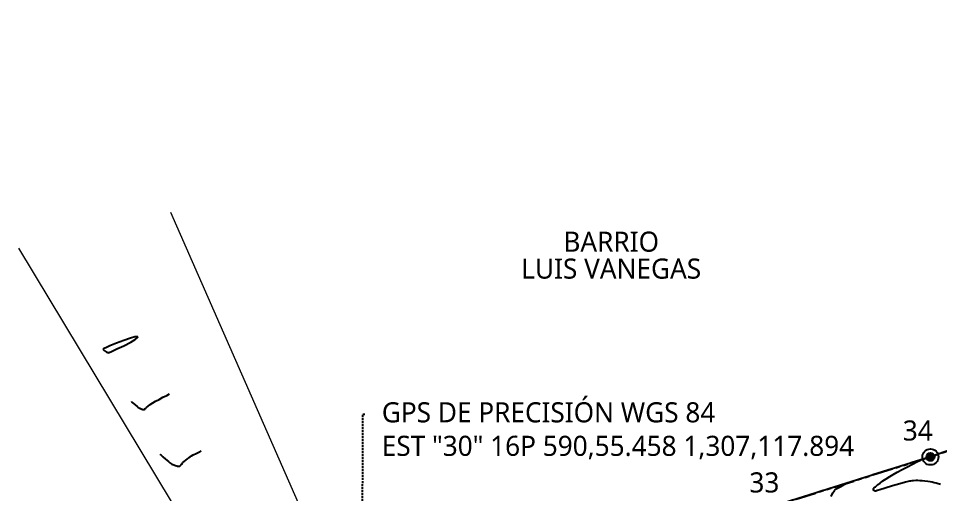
# Model space of a CAD drawing. Header units: millimetres. Extents: x 86 to 591881, y 99 to 1307229.
# Drawn here: x 590513 to 590627.7, y 1307136.3 to 1307195.6 of the extents above; entities that cross this region are included whole.
import ezdxf
from ezdxf import colors
from ezdxf.entities.mleader import LeaderData, LeaderLine
from ezdxf.enums import TextEntityAlignment as Align
from ezdxf.math import Vec2, Vec3

# ---------------------------------------------------------------- set-up
doc = ezdxf.new("R2010")
doc.units = ezdxf.units.MM
doc.linetypes.add('DASHED2', pattern=[0.375, 0.25, -0.125])
doc.linetypes.add('PHANTOM', pattern=[2.5, 1.25, -0.25, 0.25, -0.25, 0.25, -0.25])
for name, color, linetype, lineweight in [('_BORDILLOS Y CUNETAS', 252, 'Continuous', 20), ('_TEXTO', 3, 'Continuous', 25), ('COTAS', 40, 'Continuous', 5)]:
    doc.layers.add(name, color=color, linetype=linetype, lineweight=lineweight)
for name, color, linetype in [('_MOJONES', 1, 'Continuous'), ('_PUNTOS TOPOGRAFICOS', 1, 'Continuous'), ('C-PROP-LINE', 230, 'Continuous'), ('C-TOPO-MAJR', 9, 'Continuous'), ('C-TOPO-MINR', 8, 'Continuous'), ('Perimetro', 7, 'Continuous'), ('Plano', 7, 'Continuous')]:
    doc.layers.add(name, color=color, linetype=linetype)
doc.styles.add('ST - ETIQUETAS', font='', dxfattribs={"height": 2.5})
doc.styles.get('ST - ETIQUETAS').set_extended_font_data('Roboto Thin')

# ---------------------------------------------------------------- blocks, each defined once
blk = doc.blocks.new('_Open90')
at = {"color": 0, "linetype": 'ByBlock', "lineweight": -2}
for p, q in [((-0.5, 0.5), (0, 0)), ((0, 0), (-1, 0)), ((0, 0), (-0.5, -0.5))]:
    blk.add_line(p, q, dxfattribs=at)
blk = doc.blocks.new('*X1')
for p, q in [((69.629, 22.969), (69.871, 22.969)), ((69.5, 22.75), (70, 22.75)), ((69.502, 22.781), (69.998, 22.781)), ((69.502, 22.719), (69.998, 22.719)), ((69.508, 22.812), (69.992, 22.812)), ((69.508, 22.688), (69.992, 22.688)), ((69.518, 22.844), (69.982, 22.844)), ((69.518, 22.656), (69.982, 22.656)), ((69.533, 22.875), (69.967, 22.875)), ((69.533, 22.625), (69.967, 22.625)), ((69.555, 22.906), (69.945, 22.906)), ((69.555, 22.594), (69.945, 22.594)), ((69.585, 22.938), (69.915, 22.938)), ((69.585, 22.562), (69.915, 22.562)), ((69.629, 22.531), (69.871, 22.531))]:
    blk.add_line(p, q)
blk = doc.blocks.new('Drill Hole')
at = {"color": 0, "linetype": 'ByBlock', "lineweight": -2}
for radius in [0.05, 0.025]:
    blk.add_circle((0, 0), radius, dxfattribs=at)
at = {"color": 0, "linetype": 'ByBlock', "lineweight": -2, "xscale": 0.1000000000000227, "yscale": 0.1000000000000227, "zscale": 0.1000000000000227}
blk.add_blockref('*X1', (-6.975, -2.275), dxfattribs=at)
blk = doc.blocks.new('*U51', base_point=(590555.4584, 1307117.894, 460.616))
at = {"layer": '_PUNTOS TOPOGRAFICOS', "color": 2, "linetype": 'ByBlock', "lineweight": -2, "xscale": 20, "yscale": 20, "zscale": 20}
blk.add_blockref('Drill Hole', (590555.4584, 1307117.894, 460.616), dxfattribs=at)
blk = doc.blocks.new('*U98', base_point=(590626.458, 1307141.007, 459.466))
at = {"layer": '_PUNTOS TOPOGRAFICOS', "color": 2, "linetype": 'ByBlock', "lineweight": -2, "xscale": 20, "yscale": 20, "zscale": 20}
blk.add_blockref('Drill Hole', (590626.458, 1307141.007, 459.466), dxfattribs=at)

msp = doc.modelspace()

# ---------------------------------------------------------------- hatches: boundary and pattern name
at = {"layer": '_MOJONES'}
h = msp.add_hatch(color=5, dxfattribs=at)
h.dxf.hatch_style = 1
h.paths.add_polyline_path([(590626.26, 1307141.46, 0.297664), (590625.96, 1307141.01, 0.541231), (590626.66, 1307140.55), (590626.46, 1307141.01)])
h.paths.add_polyline_path([(590626.26, 1307141.46), (590626.46, 1307141.01), (590626.93, 1307141.18, 0.43503)])
h.paths.add_polyline_path([(590626.96, 1307141.01, 0.085961), (590626.93, 1307141.18), (590626.46, 1307141.01), (590626.66, 1307140.55, 0.297664)])

# ---------------------------------------------------------------- linework, layer by layer
at = {"layer": 'C-PROP-LINE', "color": 242, "linetype": 'PHANTOM', "lineweight": 30, "ltscale": 2}
msp.add_polyline3d([(590770.61, 1307195.56, 0), (590758.84, 1307190.63, 0), (590723.27, 1307176.59, 0), (590706.23, 1307169.71, 0), (590701.63, 1307167.29, 0), (590694.69, 1307164.35, 0), (590675.33, 1307157.47, 0), (590657.48, 1307151.49, 0), (590649.9, 1307149.16, 0), (590644.43, 1307147.3, 0), (590626.46, 1307141.01, 0), (590607.65, 1307135.1, 0), (590589.28, 1307128.8, 0), (590569.91, 1307123.06, 0), (590555.46, 1307117.89, 0), (590558.14, 1307111.78, 0), (590566.25, 1307095.47, 0), (590568.28, 1307091.7, 0), (590572.46, 1307083.74, 0), (590579.2, 1307069.2, 0), (590585.24, 1307057.75, 0), (590599.68, 1307029.14, 0), (590607.38, 1307013.69, 0)], dxfattribs=at)
at = {"layer": 'C-PROP-LINE', "color": 4, "linetype": 'Continuous', "lineweight": 25}
msp.add_polyline3d([(590644.43, 1307147.3, 0), (590626.46, 1307141.01, 0), (590607.65, 1307135.1, 0), (590606.04, 1307134.55, 0), (590610.92, 1307125.12, 0), (590613.01, 1307121.08, 0), (590613.95, 1307121.44, 0), (590613.5, 1307123.36, 0), (590613.53, 1307125.33, 0), (590614.04, 1307127.23, 0), (590614.86, 1307128.75, 0), (590615.8, 1307129.89, 0), (590617.36, 1307131.1, 0), (590618.93, 1307131.81, 0), (590620.62, 1307132.18, 0), (590622.1, 1307132.2, 0), (590623.51, 1307132.08, 0), (590625.06, 1307132.05, 0), (590627.39, 1307132.25, 0), (590629.3, 1307132.61, 0)], dxfattribs=at)
at = {"layer": 'C-TOPO-MAJR', "color": 40, "linetype": 'Continuous', "lineweight": -3, "elevation": 459.5}
for points in [[(590527.06, 1307147.89), (590527.09, 1307147.86), (590527.17, 1307147.8), (590527.31, 1307147.67), (590527.53, 1307147.49), (590527.77, 1307147.28), (590527.88, 1307147.19), (590527.96, 1307147.14), (590528.03, 1307147.09), (590528.11, 1307147.06), (590528.18, 1307147.02), (590528.26, 1307146.99), (590528.34, 1307146.97), (590528.42, 1307146.95), (590528.49, 1307146.93), (590528.55, 1307146.93), (590528.61, 1307146.93), (590528.67, 1307146.93), (590528.74, 1307146.97), (590528.79, 1307147.04), (590528.84, 1307147.09), (590528.92, 1307147.16), (590529.13, 1307147.32), (590529.41, 1307147.53), (590529.72, 1307147.74), (590530.05, 1307147.94), (590530.5, 1307148.17), (590530.99, 1307148.43), (590531.45, 1307148.66), (590531.8, 1307148.84)], [(590627.73, 1307137.57), (590627.58, 1307137.62), (590627.42, 1307137.67), (590627.19, 1307137.74), (590626.91, 1307137.8), (590626.68, 1307137.85), (590626.42, 1307137.9), (590626.12, 1307137.95), (590625.78, 1307137.99), (590625.43, 1307138.03), (590625.13, 1307138.05), (590624.88, 1307138.06), (590624.64, 1307138.06), (590624.36, 1307138.05), (590624.13, 1307138.03), (590623.98, 1307138.01), (590623.84, 1307137.99), (590623.69, 1307137.96), (590623.37, 1307137.87), (590622.66, 1307137.66), (590621.75, 1307137.4), (590620.85, 1307137.14), (590620.15, 1307136.93), (590619.87, 1307136.85), (590619.8, 1307136.82), (590619.75, 1307136.79), (590619.66, 1307136.76), (590619.57, 1307136.77), (590619.5, 1307136.79), (590619.44, 1307136.84), (590619.4, 1307136.9), (590619.39, 1307136.98), (590619.4, 1307137.08), (590619.44, 1307137.14), (590619.48, 1307137.18), (590619.52, 1307137.23), (590619.61, 1307137.31), (590619.79, 1307137.46), (590619.93, 1307137.57), (590620.19, 1307137.76), (590620.55, 1307138.02), (590620.96, 1307138.3), (590621.41, 1307138.58), (590621.81, 1307138.81), (590622.34, 1307139.1), (590622.95, 1307139.43), (590623.6, 1307139.77), (590624.22, 1307140.09), (590624.78, 1307140.39), (590625.22, 1307140.62)]]:
    msp.add_lwpolyline(points, dxfattribs=at)
at = {"layer": 'C-TOPO-MINR', "color": 44, "linetype": 'Continuous', "lineweight": -3, "elevation": 459.75}
msp.add_lwpolyline([(590527.85, 1307155.94), (590527.83, 1307155.96), (590527.73, 1307155.97), (590527.47, 1307155.93), (590526.94, 1307155.78), (590526.1, 1307155.5), (590525.2, 1307155.15), (590524.38, 1307154.82), (590523.88, 1307154.59), (590523.64, 1307154.48), (590523.56, 1307154.43), (590523.54, 1307154.41), (590523.55, 1307154.39), (590523.57, 1307154.34), (590523.66, 1307154.26), (590523.81, 1307154.16), (590523.91, 1307154.1), (590523.98, 1307154.06), (590524.05, 1307154.03), (590524.12, 1307154), (590524.19, 1307153.99), (590524.24, 1307153.98), (590524.3, 1307154), (590524.57, 1307154.12), (590525.25, 1307154.44), (590526.13, 1307154.85), (590526.99, 1307155.3), (590527.53, 1307155.62), (590527.78, 1307155.81), (590527.85, 1307155.9), (590527.85, 1307155.94)], close=True, dxfattribs=at)
at = {"layer": 'C-TOPO-MINR', "color": 44, "linetype": 'Continuous', "lineweight": -3}
for points, elevation in [([(590530.58, 1307141.36), (590530.63, 1307141.32), (590530.75, 1307141.22), (590530.97, 1307141.03), (590531.3, 1307140.75), (590531.66, 1307140.43), (590531.85, 1307140.27), (590531.96, 1307140.2), (590532.08, 1307140.13), (590532.2, 1307140.07), (590532.32, 1307140.02), (590532.44, 1307139.97), (590532.56, 1307139.93), (590532.7, 1307139.9), (590532.79, 1307139.88), (590532.84, 1307139.88), (590532.89, 1307139.87), (590532.99, 1307139.87), (590533.07, 1307139.88), (590533.14, 1307139.9), (590533.19, 1307139.94), (590533.22, 1307139.98), (590533.25, 1307140.04), (590533.3, 1307140.11), (590533.36, 1307140.17), (590533.48, 1307140.3), (590533.64, 1307140.45), (590533.82, 1307140.61), (590534.03, 1307140.78), (590534.21, 1307140.92), (590534.37, 1307141.03), (590534.54, 1307141.14), (590534.75, 1307141.25), (590535.1, 1307141.42), (590535.47, 1307141.61), (590535.75, 1307141.75)], 459.25), ([(590614.11, 1307136.08), (590614.34, 1307136.53), (590614.44, 1307136.71), (590614.53, 1307136.84), (590614.61, 1307136.93), (590614.67, 1307136.99), (590614.73, 1307137.05), (590614.92, 1307137.14), (590615.31, 1307137.35), (590615.75, 1307137.58), (590616.08, 1307137.75)], 459.75)]:
    msp.add_lwpolyline(points, dxfattribs=dict(at, elevation=elevation))
at = {"layer": 'COTAS'}
msp.add_circle((590626.46, 1307141.01), 0.3, dxfattribs=at)
at = {"layer": 'Plano', "lineweight": 13}
for points in [[(590555.46, 1307117.89), (590531.96, 1307171.43)], [(590513.01, 1307166.97), (590545.28, 1307113.43), (590548.07, 1307107.07), (590556.38, 1307090.36), (590558.47, 1307086.48), (590562.5, 1307078.82), (590569.99, 1307057.35), (590576.01, 1307044.11), (590577.56, 1307029.06), (590553.39, 1307009.63)]]:
    msp.add_lwpolyline(points, dxfattribs=at)

# ---------------------------------------------------------------- block references
at = {"layer": '_MOJONES'}
msp.add_blockref('*U51', (590626.46, 1307141.01, 459.47), dxfattribs=at)
at = {"layer": '_PUNTOS TOPOGRAFICOS'}
msp.add_blockref('*U98', (590626.46, 1307141.01, 459.47), dxfattribs=at)

# ---------------------------------------------------------------- texts
at = {"layer": '_TEXTO', "style": 'ST - ETIQUETAS'}
for s, p in [('BARRIO', (590586.75, 1307166.54)), ('LUIS VANEGAS', (590586.75, 1307163.19))]:
    msp.add_text(s, height=2.5, dxfattribs=at).set_placement(p, align=Align.CENTER)
at = {"layer": 'Perimetro', "color": 3, "style": 'ST - ETIQUETAS'}
for s, p in [('34', (590623.02, 1307143.05)), ('33', (590603.94, 1307136.59))]:
    msp.add_text(s, height=2.5, dxfattribs=at).set_placement(p)

# ---------------------------------------------------------------- leaders
at = {"layer": '_BORDILLOS Y CUNETAS'}
ml = msp.add_multileader_mtext('Standard', dxfattribs=at)
ml.set_content('GPS DE PRECISIÓN WGS 84\\PEST "30" 16P 590,55.458 1,307,117.894', color=3, style='ST - ETIQUETAS')
ml.set_leader_properties(color=1, linetype='DASHED2')
ml.set_arrow_properties(name='OPEN90')
ml.build(insert=Vec2(0, 0))
ml.multileader.update_dxf_attribs({"text_right_attachment_type": 6, "dogleg_length": 0.36, "arrow_head_size": 2.5})
ctx = ml.context
ctx.base_point, ctx.char_height, ctx.arrow_head_size, ctx.plane_origin = Vec3(590556.21, 1307146.34), 2.5, 2.5, Vec3(590555.79, 1307119.14)
ctx.right_attachment = 6
notes = []
notes.append((ctx, [(1, (1, 1, 0), (590555.85, 1307146.34), (1, 0), 0.36, [(0, [(590555.79, 1307119.14)], 0, [])])]))
ctx.mtext.insert, ctx.mtext.flow_direction = Vec3(590558.21, 1307147.81), 5
for ctx, leaders in notes:
    for number, flags, end, landing, length, lines in leaders:
        leader = LeaderData()
        leader.index, (leader.has_last_leader_line, leader.has_dogleg_vector, leader.attachment_direction) = number, flags
        leader.last_leader_point, leader.dogleg_vector, leader.dogleg_length = Vec3(end), Vec3(landing), length
        for number, points, colour, breaks in lines:
            line = LeaderLine()
            line.index, line.vertices, line.color, line.breaks = number, Vec3.list(points), colors.encode_raw_color(colour), breaks
            leader.lines.append(line)
        ctx.leaders.append(leader)

doc.saveas('drawing.dxf')
